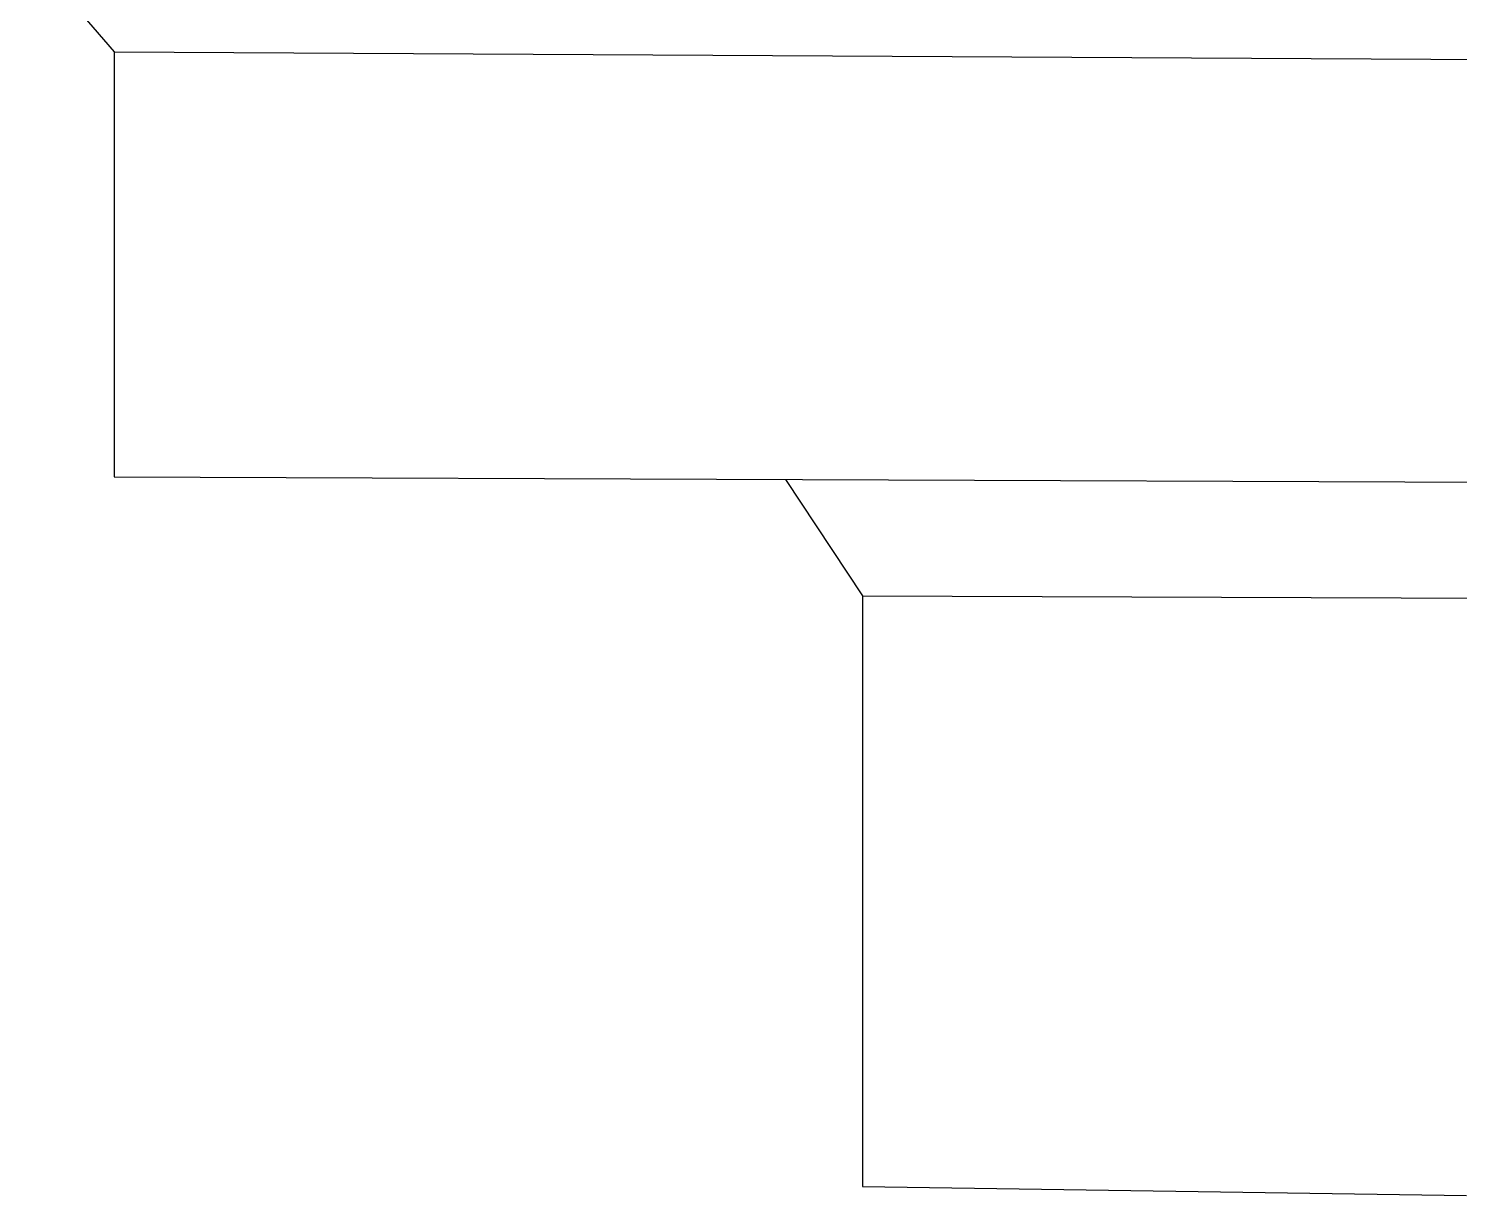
# Model space of a CAD drawing. Header units: inches. Extents: x 155 to 361, y 91 to 381.
# Drawn here: x 172.628 to 176.414, y 303.595 to 306.683 of the extents above; entities that cross this region are included whole.
import ezdxf

# ---------------------------------------------------------------- set-up
doc = ezdxf.new("R2010")
doc.units = ezdxf.units.IN
doc.header["$MEASUREMENT"] = 0
doc.layers.add('çziigi', color=10, linetype='Continuous')

msp = doc.modelspace()

# ---------------------------------------------------------------- linework, layer by layer
at = {"layer": 'çziigi'}
for p, q in [((172.6281, 306.8833), (172.8548, 306.6222)), ((172.8548, 306.6222), (172.8548, 305.4968)), ((172.8548, 306.6222), (185.5336, 306.5506)), ((172.8548, 305.4968), (185.4768, 305.449)), ((174.6302, 305.4901), (174.8346, 305.1822)), ((174.8346, 305.1822), (174.8346, 303.6184)), ((174.8346, 305.1822), (185.4262, 305.1431)), ((174.8346, 303.6184), (176.4321, 303.5953))]:
    msp.add_line(p, q, dxfattribs=at)

doc.saveas('drawing.dxf')
